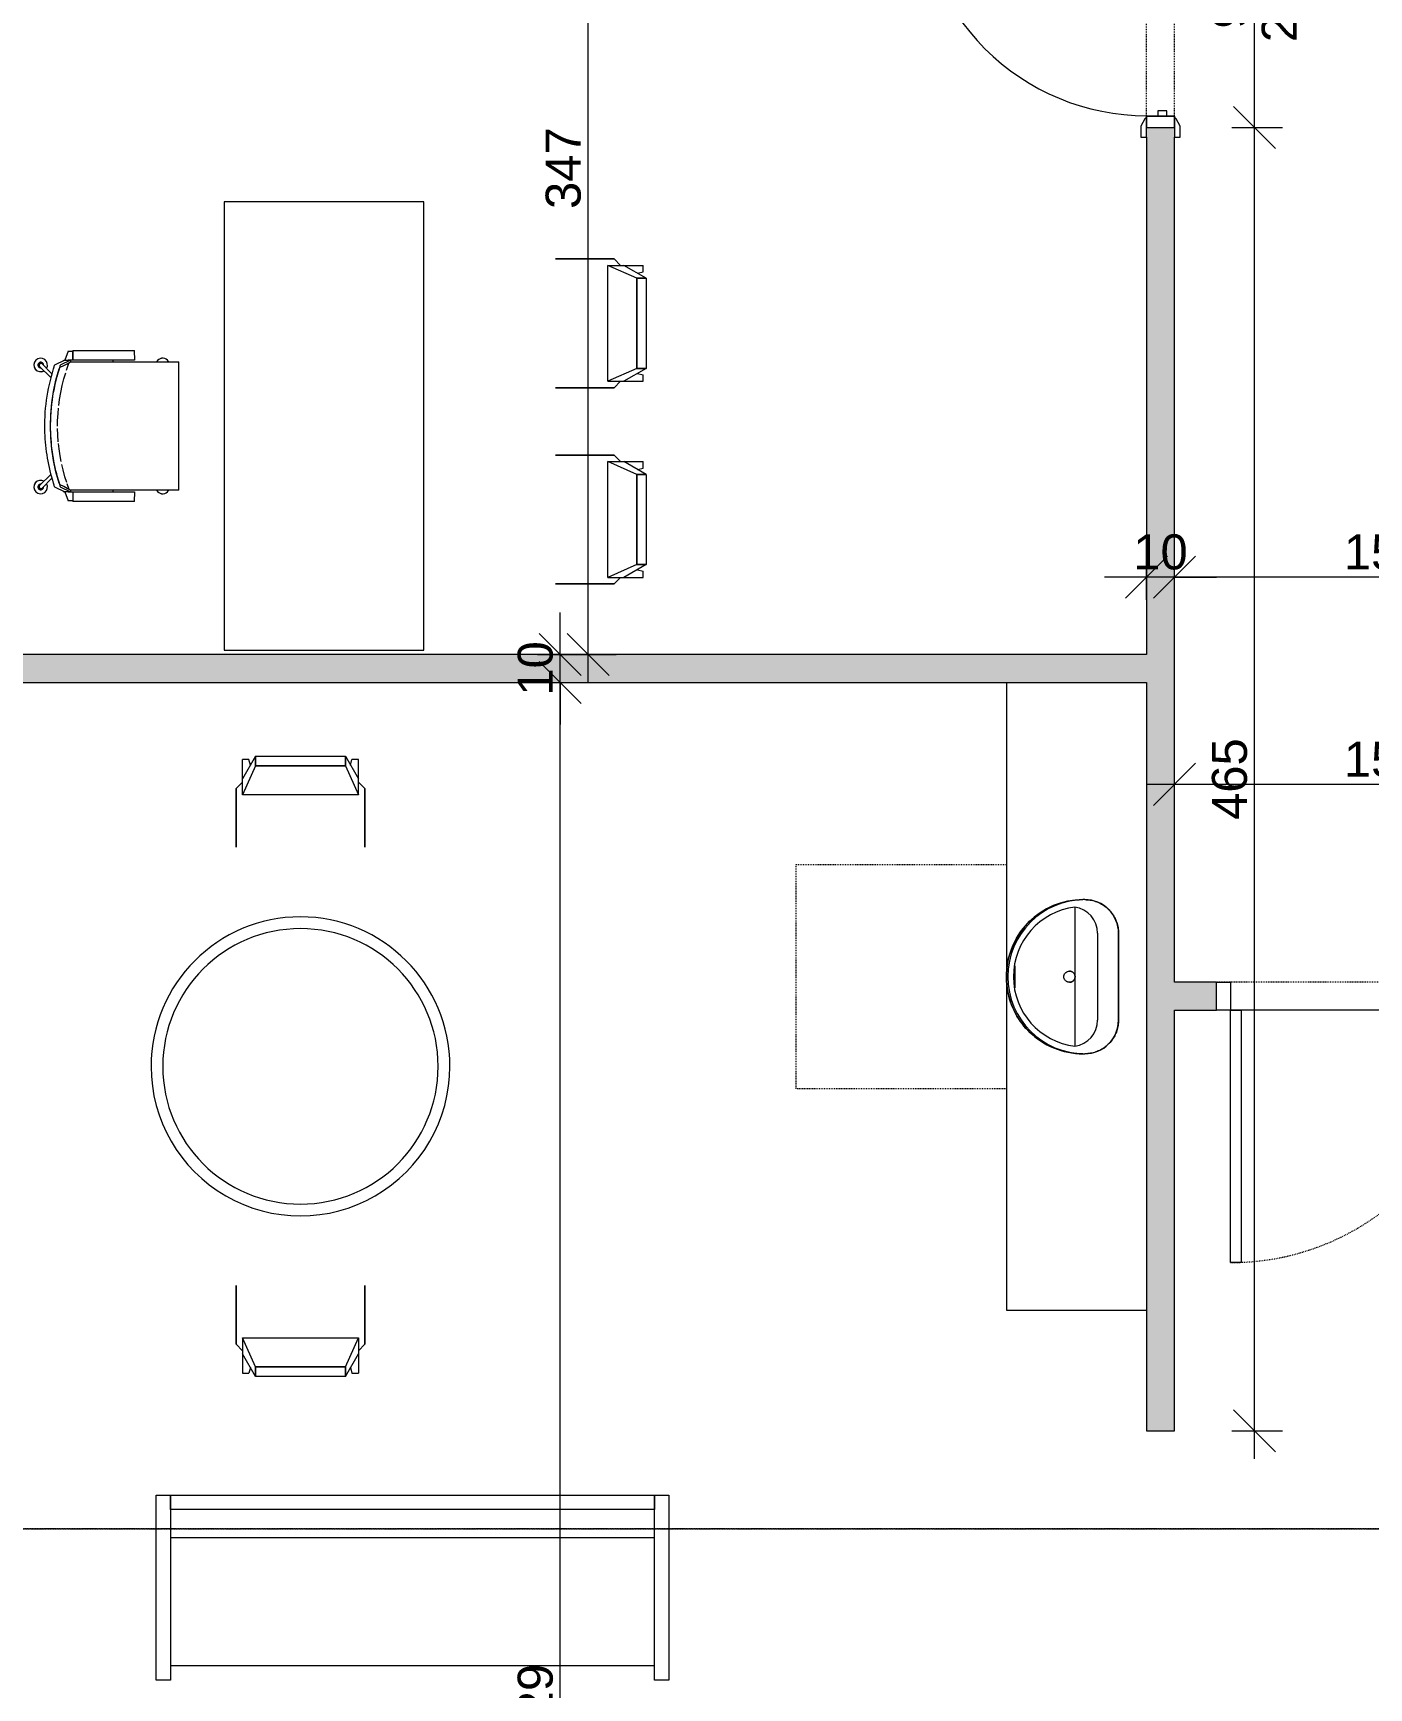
# Model space of a CAD drawing. Header units: centimetres. Extents: x -5566 to 5867, y -120 to 4683.
# Drawn here: x -4962 to -4486, y 2514 to 3104 of the extents above; entities that cross this region are included whole.
import ezdxf

# ---------------------------------------------------------------- set-up
doc = ezdxf.new("R2010")
doc.units = ezdxf.units.CM
doc.linetypes.add('Dash', pattern=[0.6, 0.3, -0.3])
doc.linetypes.add('Hidden_2', pattern=[0.6, 0.4, -0.2])
for name, color, linetype, lineweight in [('A-ANNO-DIMS', 211, 'Continuous', 5), ('A-DOOR', 31, 'Continuous', 13), ('A-DOOR-FRAM', 31, 'Continuous', 15), ('A-DOOR-HDLN', 31, 'Dash', 15), ('A-FLOR-OVHD', 1, 'Hidden_2', 18), ('A-WALL-PATT', 111, 'Continuous', 20), ('G-IMPT', 8, 'Continuous', 13), ('I-FURN', 30, 'Continuous', 13), ('I-WALL', 2, 'Continuous', 13), ('P-SANR-FIXT', 6, 'Continuous', 13)]:
    doc.layers.add(name, color=color, linetype=linetype, lineweight=lineweight)
doc.styles.add('Arial', font='arial.ttf', dxfattribs={"height": 12.5})
doc.dimstyles.new('100_200_2_5mm_Arial_cm', dxfattribs={"dimscale": 30.48, "dimtxt": 12.753242, "dimasz": 0.492126, "dimexe": 0.328084, "dimexo": 0.0625, "dimgap": 0.082021, "dimtad": 1, "dimdec": 0, "dimzin": 0, "dimdsep": 46, "dimtxsty": 'Arial', "dimblk1": 'OBLIQUE', "dimblk2": 'OBLIQUE', "dimsah": 1, "dimcen": 0.09, "dimdle": 0.328084, "dimazin": 0, "dimtfac": 1, "dimtdec": 4, "dimtix": 1, "dimtmove": 0, "dimatfit": 3, "dimfxl": 0.328084, "dimfxlon": 1, "dimtvp": 1, "dimtolj": 1, "dimtzin": 0, "dimlwd": 15, "dimlwe": 15, "dimarcsym": 2})
doc.dimstyles.new('200_100_2_5mm_Arial_cm___OpenHeight', dxfattribs={"dimscale": 30.48, "dimtxt": 12.753242, "dimasz": 0.492126, "dimexe": 0.328084, "dimexo": 0.0625, "dimgap": 0.082021, "dimtad": 1, "dimdec": 0, "dimzin": 0, "dimdsep": 46, "dimtxsty": 'Arial', "dimblk1": 'OBLIQUE', "dimblk2": 'OBLIQUE', "dimsah": 1, "dimcen": 0.09, "dimdle": 0.328084, "dimazin": 0, "dimtfac": 1, "dimtdec": 4, "dimtix": 1, "dimtmove": 0, "dimatfit": 3, "dimfxl": 0.328084, "dimfxlon": 1, "dimtvp": 1, "dimtolj": 1, "dimtzin": 0, "dimlwd": 18, "dimlwe": 18, "dimarcsym": 2})

# ---------------------------------------------------------------- blocks, each defined once
blk = doc.blocks.new('AR_Int_Wood_Single - W90H210-1280878-Level _9_00')
at = {"layer": 'A-DOOR', "lineweight": 15}
for p, q in [((37, 5), (37, 86.6)), ((37, 86.6), (40.8, 86.6)), ((40.8, 86.6), (40.8, 5)), ((-45, 5), (-41, 5)), ((-41, 5), (-41, -5)), ((40.8, 5), (37, 5)), ((41, 5), (41, -5)), ((45, 5), (41, 5)), ((-41, -5), (-45, -5)), ((41, -5), (45, -5))]:
    blk.add_line(p, q, dxfattribs=at)
at = {"layer": 'A-DOOR'}
blk.add_arc((40.8, 5), 81.6, 90, 180, dxfattribs=at)
at = {"layer": 'A-DOOR-FRAM'}
for p, q in [((-44.5, 7), (-48.5, 7)), ((-48.5, 7), (-48.5, 5)), ((-41.9, 5.6), (-44.5, 7)), ((44.5, 7), (41.9, 5.6)), ((48.5, 7), (44.5, 7)), ((48.5, 5), (48.5, 7)), ((-48.5, 5), (-45, 5)), ((-39.1, 1), (-41, 1)), ((-39.1, -2.2), (-39.1, 1)), ((41, 1), (39.1, 1)), ((39.1, 1), (39.1, -2.2)), ((45, 5), (48.5, 5)), ((-48.5, -5), (-48.5, -7)), ((-45, -5), (-48.5, -5)), ((-44.5, -7), (-41.9, -5.6)), ((-41, -2.2), (-39.1, -2.2)), ((39.1, -2.2), (41, -2.2)), ((41.9, -5.6), (44.5, -7)), ((48.5, -5), (45, -5)), ((48.5, -7), (48.5, -5)), ((-48.5, -7), (-44.5, -7)), ((44.5, -7), (48.5, -7))]:
    blk.add_line(p, q, dxfattribs=at)
at = {"layer": 'A-DOOR-FRAM', "lineweight": 13}
for p, q in [((-41, 5), (-45, 5)), ((-45, 5), (-45, -5)), ((-41, -5), (-41, 5)), ((45, 5), (41, 5)), ((41, 5), (41, -5)), ((45, -5), (45, 5)), ((-45, -5), (-41, -5)), ((41, -5), (45, -5))]:
    blk.add_line(p, q, dxfattribs=at)
at = {"layer": 'A-DOOR-FRAM'}
for centre, start, end in [((-42.3, 4.9), 7.12502, 60.25512), ((42.3, 4.9), 119.74488, 172.87498), ((-42.3, -4.9), 299.74488, 352.87498), ((42.3, -4.9), 187.12502, 240.25512)]:
    blk.add_arc(centre, 0.806, start, end, dxfattribs=at)
at = {"layer": 'A-DOOR-HDLN'}
for p, q in [((-45, 5), (45, 5)), ((-45, -5), (45, -5))]:
    blk.add_line(p, q, dxfattribs=at)
blk = doc.blocks.new('AR_FUR_Sofa - 1830mm-387670-Level _9_00')
at = {"layer": 'I-FURN'}
for p, q in [((-84.46, -18.4), (-84.46, 47.64)), ((-84.46, 47.64), (-79.38, 47.64)), ((-79.38, 47.64), (-79.38, -18.4)), ((-79.38, 42.56), (-79.38, 47.64)), ((-79.38, 47.64), (93.46, 47.64)), ((93.46, -18.4), (93.46, 47.64)), ((93.46, 47.64), (98.54, 47.64)), ((93.46, 47.64), (93.46, 42.56)), ((98.54, 47.64), (98.54, -18.4)), ((93.46, 42.56), (-79.38, 42.56)), ((93.46, 32.4), (-79.38, 32.4)), ((-79.38, -13.2), (93.46, -13.2)), ((-79.38, -18.4), (-84.46, -18.4)), ((98.54, -18.4), (93.46, -18.4))]:
    blk.add_line(p, q, dxfattribs=at)
blk = doc.blocks.new('AR_FUR_Chair_Armless - 12ZSTG16_dwg-385050-Level _9_00')
at = {"layer": 'G-IMPT', "lineweight": 5}
for p, q in [((-57.45, 16.09), (-49.41, 20.68)), ((-57.45, 16.09), (-49.41, 20.68)), ((-56.3, 20.68), (-56.3, 18.38)), ((-49.41, 20.68), (-56.3, 20.68)), ((-54.3, 17.89), (-56.3, 18.38)), ((-54.01, 16.09), (-43.66, 20.68)), ((-54.01, 16.09), (-43.66, 20.68)), ((-43.66, 20.68), (-49.41, 20.68)), ((-48.26, 20.68), (-45.96, 22.98)), ((-45.96, 22.98), (-48.26, 20.68)), ((-45.96, 22.98), (-25, 22.98)), ((-25, 22.98), (-45.96, 22.98)), ((-43.66, 20.68), (-43.66, -20.68)), ((-57.45, -16.09), (-57.45, 16.09)), ((-57.45, 16.09), (-54.01, 16.09)), ((-57.45, -16.09), (-57.45, 16.09)), ((-54.01, 16.09), (-57.45, 16.09)), ((-54.01, -16.09), (-54.01, 16.09)), ((-54.01, 16.09), (-54.01, -16.09)), ((-57.45, -16.09), (-54.01, -16.09)), ((-57.45, -16.09), (-49.41, -20.68)), ((-54.01, -16.09), (-57.45, -16.09)), ((-57.45, -16.09), (-49.41, -20.68)), ((-54.01, -16.09), (-43.66, -20.68)), ((-54.01, -16.09), (-43.66, -20.68)), ((-54.3, -17.89), (-56.3, -18.38)), ((-56.3, -18.38), (-56.3, -20.68)), ((-49.41, -20.68), (-56.3, -20.68)), ((-43.66, -20.68), (-49.41, -20.68)), ((-45.96, -22.98), (-48.26, -20.68)), ((-45.96, -22.98), (-48.26, -20.68)), ((-45.96, -22.98), (-25, -22.98)), ((-25, -22.98), (-45.96, -22.98))]:
    blk.add_line(p, q, dxfattribs=at)
blk = doc.blocks.new('AR_FUR_Chair_Armless - AR_FUR_Chair_Armless-385056-Level _9_00')
blk.add_blockref('AR_FUR_Chair_Armless - 12ZSTG16_dwg-385050-Level _9_00', (0, 0))
blk = doc.blocks.new('AR_FUR_Desk_Office - 160_70-376127-Level _9_00')
at = {"layer": 'I-FURN'}
for p, q in [((156.2, 73.1), (-3.8, 73.1)), ((-3.8, 73.1), (-3.8, 1.83)), ((156.2, 1.83), (156.2, 73.1)), ((-3.8, 1.83), (156.2, 1.83))]:
    blk.add_line(p, q, dxfattribs=at)
blk = doc.blocks.new('AR_FUR_Chair_Office - AR_FUR_Chair_Office-V20-Level _9_00')
at = {"layer": 'I-FURN'}
for p, q in [((-22.17, 22.06), (-22.06, 22.17)), ((-18.66, 17.76), (-22.17, 21.27)), ((-21.27, 22.17), (-17.25, 18.15)), ((17.25, 18.15), (21.27, 22.17)), ((22.17, 21.27), (18.66, 17.76)), ((22.06, 22.17), (22.17, 22.06)), ((-23.5, 13.21), (-26.67, 11.94)), ((-26.67, 10.67), (-26.67, 11.94)), ((-21.65, 16.89), (-23.5, 13.21)), ((-21.65, 14.8), (-23.5, 11.11)), ((-23.5, 11.94), (-23.5, 13.21)), ((-23.5, 11.94), (-23.5, 11.11)), ((-22.64, 11.55), (-20.59, 12.29)), ((23.5, 13.21), (21.65, 16.89)), ((23.5, 11.11), (21.65, 14.8)), ((26.67, 11.94), (23.5, 13.21)), ((23.5, 13.21), (23.5, 11.94)), ((23.5, 11.11), (23.5, 11.94)), ((26.67, 11.94), (26.67, 10.67)), ((-23.5, 10.32), (-26.99, 10.32)), ((-26.99, 10.16), (-26.99, 10.32)), ((-26.99, -6.79), (-26.99, 10.16)), ((-26.67, 10.32), (-26.67, 10.67)), ((-23.5, 10.32), (-26.67, 10.32)), ((-22.91, 11.11), (-23.5, 11.11)), ((-23.5, 11.11), (-23.5, 10.32)), ((-23.5, 10.32), (-23.5, 10.16)), ((-23.5, 10.16), (-23.5, -6.79)), ((-22.86, 11.11), (-22.91, 11.11)), ((-22.86, 11.11), (-22.89, 11.11)), ((-22.86, 7.93), (-22.86, 11.14)), ((-22.86, 11.11), (-22.86, 11.11)), ((-22.86, -16.18), (-22.86, 7.93)), ((22.86, 11.14), (22.86, 7.93)), ((22.89, 11.11), (22.86, 11.11)), ((22.91, 11.11), (22.86, 11.11)), ((22.86, 11.11), (22.86, 11.11)), ((22.86, 7.93), (22.86, -16.18)), ((23.5, 11.11), (22.91, 11.11)), ((23.5, 10.32), (23.5, 11.11)), ((26.99, 10.32), (23.5, 10.32)), ((23.5, 10.16), (23.5, 10.32)), ((23.5, 10.32), (26.67, 10.32)), ((23.5, -6.79), (23.5, 10.16)), ((26.67, 10.67), (26.67, 10.32)), ((26.99, 10.32), (26.99, 10.16)), ((26.99, 10.16), (26.99, -6.79)), ((-23.5, -4.13), (-22.86, -4.13)), ((22.86, -4.13), (23.5, -4.13)), ((-26.99, -9.43), (-26.99, -6.79)), ((-26.99, -11.46), (-26.99, -9.43)), ((-26.99, -11.72), (-26.99, -11.46)), ((-26.99, -11.72), (-23.5, -11.78)), ((-23.5, -6.79), (-23.5, -9.43)), ((-23.5, -9.43), (-23.5, -11.51)), ((-23.5, -11.51), (-23.5, -11.77)), ((23.5, -9.43), (23.5, -6.79)), ((23.5, -11.51), (23.5, -9.43)), ((23.5, -11.77), (23.5, -11.51)), ((23.5, -11.78), (26.99, -11.72)), ((26.99, -6.79), (26.99, -9.43)), ((26.99, -9.43), (26.99, -11.46)), ((26.99, -11.46), (26.99, -11.72)), ((-22.86, -17), (-22.86, -16.18)), ((-22.86, -24.73), (-22.86, -17)), ((22.86, -16.18), (22.86, -17)), ((22.86, -17), (22.86, -24.73)), ((-22.86, -27.04), (-22.86, -24.73)), ((-22.86, -27.5), (-22.86, -27.04)), ((-22.86, -27.5), (22.86, -27.5)), ((22.86, -24.73), (22.86, -27.04)), ((22.86, -27.04), (22.86, -27.5))]:
    blk.add_line(p, q, dxfattribs=at)
at = {"layer": 'I-FURN', "flags": 128}
for points in [[(-22.17, 22.06), (-22.25, 21.96), (-22.3, 21.85), (-22.33, 21.73), (-22.33, 21.6), (-22.3, 21.48), (-22.25, 21.37), (-22.17, 21.27)], [(-21.27, 22.17), (-21.37, 22.25), (-21.48, 22.3), (-21.6, 22.33), (-21.73, 22.33), (-21.85, 22.3), (-21.96, 22.25), (-22.06, 22.17)], [(-20.39, 15.18), (-16.4, 16.31), (-12.36, 17.18), (-8.26, 17.81), (-4.14, 18.19), (0, 18.32), (4.14, 18.19), (8.26, 17.81), (12.36, 17.18), (16.4, 16.31), (20.39, 15.18)], [(22.06, 22.17), (21.96, 22.25), (21.85, 22.3), (21.73, 22.33), (21.6, 22.33), (21.48, 22.3), (21.37, 22.25), (21.27, 22.17)], [(22.17, 21.27), (22.25, 21.37), (22.3, 21.48), (22.33, 21.6), (22.33, 21.73), (22.3, 21.85), (22.25, 21.96), (22.17, 22.06)], [(-22.85, 11.12), (-22.24, 12.35), (-21.63, 13.57), (-21.02, 14.79)], [(-20.97, 17.08), (-21.23, 17.05), (-21.44, 17), (-21.58, 16.95), (-21.65, 16.89)], [(-20.97, 14.99), (-21.23, 14.96), (-21.44, 14.91), (-21.58, 14.86), (-21.65, 14.8)], [(-20.39, 15.18), (-20.64, 15.1), (-20.87, 15.01)], [(-20.19, 12.43), (-18.08, 13.11), (-15.64, 13.78), (-13.69, 14.24)], [(-12.7, 14.45), (-10.7, 14.83), (-8.2, 15.21), (-6.28, 15.42)], [(-5.61, 15.5), (-3.16, 15.67), (-0.87, 15.74)], [(0, 15.74), (1.89, 15.72), (4.42, 15.59), (6.32, 15.42)], [(7.32, 15.31), (9.44, 15.04), (11.93, 14.61), (14.41, 14.08), (16.85, 13.46), (18.95, 12.83)], [(19.89, 12.52), (21.67, 11.92), (22.64, 11.55)], [(20.87, 15.01), (20.64, 15.1), (20.39, 15.18)], [(21.65, 16.89), (21.58, 16.95), (21.44, 17), (21.23, 17.05), (20.97, 17.08)], [(21.65, 14.8), (21.58, 14.86), (21.44, 14.91), (21.23, 14.96), (20.97, 14.99)], [(21.02, 14.79), (21.63, 13.57), (22.24, 12.35), (22.85, 11.12)]]:
    blk.add_lwpolyline(points, dxfattribs=at)
at = {"layer": 'I-FURN'}
for centre, radius, start, end in [((-21.77, 21.77), 2.41, 330.32944, 135), ((-21.77, 21.77), 2.4, 330.42314, 135), ((21.77, 21.77), 2.41, 45, 209.67056), ((21.77, 21.77), 2.4, 45, 209.57686), ((-21.77, 21.77), 2.41, 135, 299.67056), ((-21.77, 21.77), 2.4, 135, 299.57686), ((-21.77, 21.77), 1, 135, 275), ((-21.77, 21.77), 1, 355, 135), ((-21.77, 21.77), 0.555, 135, 176.57329), ((-21.77, 21.77), 0.555, 93.42671, 135), ((21.77, 21.77), 2.41, 240.32944, 45), ((21.77, 21.77), 2.4, 240.42314, 45), ((21.77, 21.77), 1, 45, 185), ((21.77, 21.77), 1, 265, 45), ((21.77, 21.77), 0.555, 45, 86.57329), ((21.77, 21.77), 0.555, 3.42671, 45), ((-22.86, 13.21), 0.635, 128.66335, 180), ((22.86, 13.21), 0.635, 360, 52.4486), ((-22.91, 11.43), 0.317, 270, 280.55614), ((22.91, 11.43), 0.317, 259.44386, 270), ((-21.77, -21.77), 2.41, 117, 225), ((-21.77, -21.77), 2.4, 117, 225), ((-21.77, -21.77), 2.41, 225, 243.08127), ((-21.77, -21.77), 2.4, 225, 242.91009), ((21.77, -21.77), 2.4, 315, 63), ((21.77, -21.77), 2.41, 315, 63), ((21.77, -21.77), 2.4, 297.08991, 315), ((21.77, -21.77), 2.41, 296.91873, 315)]:
    blk.add_arc(centre, radius, start, end, dxfattribs=at)
for points, knots in [([(20.39, 17.28), (16.73, 18.43), (9.22, 20.11), (-4.62, 20.82), (-14.54, 19.12), (-20.39, 17.28)], [-1, -1, -1, -1, -0.722222, -0.444444, 0, 0, 0, 0]), ([(-20.39, 15.08), (-14.54, 16.92), (-4.62, 18.62), (9.22, 17.92), (16.73, 16.23), (20.39, 15.08)], [0, 0, 0, 0, 0.444444, 0.722222, 1, 1, 1, 1])]:
    blk.add_open_spline(points, degree=3, knots=knots, dxfattribs=at)
for points in [[(-23.42, 13.51), (-23.42, 13.5), (-23.43, 13.49), (-23.43, 13.49)], [(-23.33, 13.63), (-23.34, 13.62), (-23.34, 13.62), (-23.35, 13.61)], [(-21.02, 14.79), (-21.02, 14.8), (-21, 14.81), (-20.97, 14.83), (-20.95, 14.84)], [(-20.87, 17.11), (-20.89, 17.1), (-20.92, 17.09), (-20.95, 17.09), (-20.97, 17.08)], [(-20.87, 15.01), (-20.89, 15.01), (-20.92, 15), (-20.95, 14.99), (-20.97, 14.99)], [(-20.95, 14.84), (-20.93, 14.86), (-20.88, 14.89), (-20.78, 14.94), (-20.66, 14.98), (-20.53, 15.03), (-20.44, 15.07), (-20.39, 15.08)], [(-20.39, 17.28), (-20.47, 17.25), (-20.64, 17.2), (-20.79, 17.14), (-20.87, 17.11)], [(20.87, 17.11), (20.79, 17.14), (20.64, 17.2), (20.47, 17.25), (20.39, 17.28)], [(20.39, 15.08), (20.44, 15.07), (20.53, 15.03), (20.66, 14.98), (20.78, 14.94), (20.88, 14.89), (20.93, 14.86), (20.95, 14.84)], [(20.97, 17.08), (20.95, 17.09), (20.92, 17.09), (20.89, 17.1), (20.87, 17.11)], [(20.97, 14.99), (20.95, 14.99), (20.92, 15), (20.89, 15.01), (20.87, 15.01)], [(20.95, 14.84), (20.97, 14.83), (21, 14.81), (21.02, 14.8), (21.02, 14.79)], [(23.35, 13.61), (23.34, 13.62), (23.34, 13.62), (23.33, 13.63)], [(23.43, 13.49), (23.43, 13.49), (23.42, 13.5), (23.42, 13.51)], [(-22.86, 11.12), (-22.86, 11.12), (-22.86, 11.12), (-22.85, 11.12)], [(22.85, 11.12), (22.86, 11.12), (22.86, 11.12), (22.86, 11.12)]]:
    blk.add_open_spline(points, degree=3, dxfattribs=at)
blk = doc.blocks.new('AR_PLM_Basin__wall_ - Type 2 D_50-1625891-Level _9_00')
at = {"layer": 'P-SANR-FIXT', "linetype": 'Dash'}
for p, q in [((-25.09, 130), (54.91, 130)), ((-25.09, 55), (-25.09, 130)), ((54.91, 130), (54.91, 55))]:
    blk.add_line(p, q, dxfattribs=at)
at = {"layer": 'P-SANR-FIXT'}
for p, q in [((119.91, 55), (-104.03, 55)), ((-104.03, 55), (-104.03, 5)), ((14.91, 55), (14.71, 55)), ((15.11, 55), (14.91, 55)), ((18.83, 52), (10.99, 52)), ((14.28, 30.6), (-9.9, 30.6)), ((39.71, 30.6), (15.53, 30.6)), ((-12.59, 27.7), (-12.59, 27)), ((42.41, 27), (42.41, 27.7)), ((14.91, 22.5), (-0.59, 22.5)), ((30.41, 22.5), (14.91, 22.5)), ((-0.59, 15), (14.91, 15)), ((30.41, 15), (-0.59, 15)), ((14.91, 15), (30.41, 15))]:
    blk.add_line(p, q, dxfattribs=at)
at = {"layer": 'P-SANR-FIXT', "flags": 128}
for points in [[(-12.59, 27.7), (-12.57, 28.79), (-12.51, 29.88), (-12.4, 30.97), (-12.24, 32.05), (-12.05, 33.12), (-11.81, 34.19), (-11.53, 35.24), (-11.21, 36.29), (-10.84, 37.32), (-10.44, 38.33), (-9.99, 39.33), (-9.51, 40.31), (-8.98, 41.26), (-8.42, 42.2), (-7.82, 43.11), (-7.19, 44), (-6.52, 44.87), (-5.82, 45.7), (-5.08, 46.51), (-4.31, 47.28), (-3.51, 48.03), (-2.69, 48.74), (-1.83, 49.42), (-0.95, 50.06), (-0.04, 50.67), (0.89, 51.24), (1.84, 51.78), (2.81, 52.27), (3.81, 52.73), (4.82, 53.14), (5.84, 53.52), (6.88, 53.85), (7.93, 54.15), (9, 54.4), (10.07, 54.6), (11.15, 54.77), (12.23, 54.89), (13.32, 54.96), (14.41, 55), (14.71, 55)], [(14.71, 55), (14.71, 55), (14.71, 55), (14.71, 55), (14.71, 55), (14.71, 55), (14.71, 55), (14.72, 55), (14.72, 55), (14.72, 55), (14.72, 55), (14.73, 55), (14.73, 55), (14.73, 55), (14.74, 55), (14.74, 55), (14.75, 55), (14.75, 55), (14.76, 55), (14.76, 55), (14.77, 55), (14.77, 55), (14.78, 55), (14.79, 55), (14.79, 55), (14.8, 55), (14.81, 55), (14.81, 55), (14.82, 55), (14.83, 55), (14.83, 55), (14.84, 55), (14.85, 55), (14.86, 55), (14.87, 55), (14.87, 55), (14.88, 55), (14.89, 55), (14.9, 55), (14.91, 55), (14.91, 55), (14.92, 55), (14.93, 55), (14.94, 55), (14.95, 55), (14.95, 55), (14.96, 55), (14.97, 55), (14.98, 55), (14.98, 55), (14.99, 55), (15, 55), (15, 55), (15.01, 55), (15.02, 55), (15.03, 55), (15.03, 55), (15.04, 55), (15.04, 55), (15.05, 55), (15.05, 55), (15.06, 55), (15.07, 55), (15.07, 55), (15.07, 55), (15.08, 55), (15.08, 55), (15.09, 55), (15.09, 55), (15.09, 55), (15.1, 55), (15.1, 55), (15.1, 55), (15.1, 55), (15.1, 55), (15.11, 55), (15.11, 55), (15.11, 55), (15.11, 55), (15.11, 55)], [(15.11, 55), (16.2, 54.98), (17.29, 54.91), (18.38, 54.8), (19.46, 54.65), (20.53, 54.46), (21.6, 54.22), (22.65, 53.94), (23.7, 53.61), (24.72, 53.25), (25.74, 52.84), (26.74, 52.4), (27.71, 51.91), (28.67, 51.39), (29.61, 50.83), (30.52, 50.23), (31.41, 49.6), (32.27, 48.93), (33.11, 48.22), (33.91, 47.49), (34.69, 46.72), (35.44, 45.92), (36.15, 45.09), (36.83, 44.24), (37.47, 43.36), (38.08, 42.45), (38.65, 41.52), (39.18, 40.57), (39.68, 39.59), (40.14, 38.6), (40.55, 37.59), (40.93, 36.57), (41.26, 35.53), (41.55, 34.48), (41.8, 33.41), (42.01, 32.34), (42.17, 31.26), (42.29, 30.18), (42.37, 29.09), (42.41, 27.99), (42.41, 27.7)], [(-0.59, 15), (-1.07, 15.01), (-1.55, 15.04), (-2.03, 15.09), (-2.5, 15.15), (-2.98, 15.24), (-3.44, 15.34), (-3.91, 15.47), (-4.37, 15.61), (-4.82, 15.77), (-5.27, 15.95), (-5.7, 16.14), (-6.13, 16.36), (-6.56, 16.59), (-6.97, 16.83), (-7.37, 17.1), (-7.76, 17.37), (-8.14, 17.67), (-8.51, 17.98), (-8.86, 18.3), (-9.2, 18.64), (-9.53, 18.99), (-9.84, 19.35), (-10.14, 19.73), (-10.42, 20.12), (-10.69, 20.52), (-10.94, 20.93), (-11.18, 21.34), (-11.39, 21.77), (-11.59, 22.21), (-11.78, 22.65), (-11.94, 23.1), (-12.09, 23.56), (-12.22, 24.02), (-12.33, 24.49), (-12.42, 24.96), (-12.49, 25.43), (-12.54, 25.91), (-12.58, 26.39), (-12.59, 26.87), (-12.59, 27)], [(42.41, 27), (42.4, 26.52), (42.37, 26.04), (42.32, 25.56), (42.25, 25.09), (42.17, 24.62), (42.06, 24.15), (41.94, 23.68), (41.8, 23.23), (41.64, 22.77), (41.46, 22.33), (41.26, 21.89), (41.05, 21.46), (40.82, 21.04), (40.57, 20.63), (40.31, 20.22), (40.03, 19.83), (39.74, 19.45), (39.43, 19.09), (39.11, 18.73), (38.77, 18.39), (38.42, 18.06), (38.05, 17.75), (37.68, 17.45), (37.29, 17.17), (36.89, 16.9), (36.48, 16.65), (36.06, 16.42), (35.64, 16.2), (35.2, 16), (34.76, 15.82), (34.3, 15.65), (33.85, 15.5), (33.39, 15.38), (32.92, 15.27), (32.45, 15.17), (31.97, 15.1), (31.5, 15.05), (31.02, 15.02), (30.54, 15), (30.41, 15)], [(2.48, 15), (2.31, 15), (1.96, 15), (1.63, 15), (1.32, 15), (1.03, 15), (0.76, 15), (0.52, 15), (0.3, 15), (0.11, 15), (-0.07, 15), (-0.21, 15), (-0.34, 15), (-0.44, 15), (-0.51, 15), (-0.56, 15), (-0.59, 15), (-0.59, 15)], [(30.41, 15), (30.4, 15), (30.36, 15), (30.3, 15), (30.21, 15), (30.1, 15), (29.96, 15), (29.8, 15), (29.62, 15), (29.41, 15), (29.18, 15), (28.93, 15), (28.66, 15), (28.36, 15), (28.04, 15), (27.7, 15), (27.34, 15)]]:
    blk.add_lwpolyline(points, dxfattribs=at)
at = {"layer": 'P-SANR-FIXT'}
for centre, radius, start, end in [((14.71, 27.7), 27.3, 90, 180), ((14.91, 27), 27.5, 0, 180), ((15.11, 27.7), 27.3, 360, 90), ((14.91, 27.5), 25, 90, 172.88404), ((14.91, 27.5), 25, 7.11596, 90), ((-0.59, 31.9), 9.4, 187.95714, 270), ((30.41, 31.9), 9.4, 270, 352.04286), ((-0.59, 27), 12, 180, 270), ((-0.59, 27), 12, 180, 270), ((30.41, 27), 12, 270, 360), ((30.41, 27), 12, 270, 0)]:
    blk.add_arc(centre, radius, start, end, dxfattribs=at)
for points, knots in [([(12.91, 32.5), (12.91, 32.67), (12.94, 32.93), (13.05, 33.26), (13.17, 33.49), (13.31, 33.71), (13.54, 33.97), (13.93, 34.28), (14.55, 34.51), (15.27, 34.51), (15.94, 34.26), (16.48, 33.8), (16.83, 33.19), (16.91, 32.73), (16.91, 32.5)], [-1, -1, -1, -1, -0.916667, -0.875, -0.833333, -0.791667, -0.75, -0.666667, -0.555556, -0.444444, -0.333333, -0.222222, -0.111111, 0, 0, 0, 0]), ([(14.28, 30.6), (14.12, 30.65), (13.66, 30.87), (13.19, 31.38), (12.95, 32), (12.91, 32.33), (12.91, 32.5)], [-1, -1, -1, -1, -0.8, -0.4, -0.2, 0, 0, 0, 0]), ([(13.06, 31.72), (13.1, 31.65), (13.17, 31.5), (13.26, 31.36), (13.31, 31.3)], [-0.87264753, -0.87264753, -0.87264753, -0.87264753, -0.83333333, -0.79439567, -0.79439567, -0.79439567, -0.79439567]), ([(13.4, 31.18), (13.43, 31.15), (13.57, 31), (13.73, 30.87), (13.87, 30.79)], [-0.77075157, -0.77075157, -0.77075157, -0.77075157, -0.75, -0.67230396, -0.67230396, -0.67230396, -0.67230396]), ([(16.91, 32.5), (16.91, 32.25), (16.85, 31.94), (16.7, 31.6), (16.57, 31.38), (16.25, 30.96), (15.85, 30.7), (15.53, 30.6)], [-1, -1, -1, -1, -0.7, -0.625, -0.55, -0.4, 0, 0, 0, 0])]:
    blk.add_open_spline(points, degree=3, knots=knots, dxfattribs=at)
for points in [[(12.91, 32.5), (12.91, 32.29), (12.94, 32.09), (13, 31.89)], [(13.99, 30.72), (14.15, 30.64), (14.31, 30.58), (14.49, 30.54)], [(15.53, 30.6), (15.4, 30.55), (15.12, 30.49), (14.69, 30.49), (14.42, 30.55), (14.28, 30.6)], [(14.6, 30.52), (14.8, 30.49), (15.01, 30.49), (15.21, 30.52)], [(15.33, 30.54), (15.5, 30.58), (15.67, 30.64), (15.83, 30.72)], [(15.94, 30.79), (16.12, 30.89), (16.27, 31.03), (16.41, 31.18)], [(16.51, 31.3), (16.61, 31.43), (16.7, 31.57), (16.76, 31.72)], [(16.81, 31.89), (16.88, 32.09), (16.91, 32.29), (16.91, 32.5)]]:
    blk.add_open_spline(points, degree=3, dxfattribs=at)
blk = doc.blocks.new('AR_FUR_Coffee_Table_Circ - 42_ Diameter-373428-Level _9_00')
at = {"layer": 'I-FURN'}
for radius, start, end in [(53.34, 360, 180), (49.15, 0, 180), (49.15, 180, 0), (53.34, 180, 360)]:
    blk.add_arc((0, 0), radius, start, end, dxfattribs=at)
blk = doc.blocks.new('AR_Ext_Alum_Dbl_Hinge - W120H210-1637732-Level _9_00')
at = {"layer": 'A-DOOR', "lineweight": 15}
for p, q in [((51.2, 5), (51.2, 95)), ((51.2, 95), (55, 95)), ((55, 95), (55, 5)), ((-51.2, 25), (-55, 25)), ((-55, 25), (-55, 5)), ((-51.2, 5), (-51.2, 25)), ((55, 5), (51.2, 5))]:
    blk.add_line(p, q, dxfattribs=at)
at = {"layer": 'A-DOOR'}
for p, q in [((-60, 5), (-55, 5)), ((-55, 5), (-55, -5)), ((-55, -5), (-60, -5))]:
    blk.add_line(p, q, dxfattribs=at)
at = {"layer": 'A-DOOR', "linetype": 'Dash'}
for centre, radius, start, end in [((55, 5), 90, 90, 180), ((-55, 5), 20, 0, 90)]:
    blk.add_arc(centre, radius, start, end, dxfattribs=at)
at = {"layer": 'A-DOOR-FRAM', "lineweight": 13}
blk.add_line((-55, 5), (55, 5), dxfattribs=at)
at = {"layer": 'A-DOOR-FRAM'}
for p, q in [((55, -5), (55, 5)), ((55, 5), (60, 5)), ((60, -5), (55, -5))]:
    blk.add_line(p, q, dxfattribs=at)
at = {"layer": 'A-DOOR-HDLN'}
for p, q in [((-60, 5), (60, 5)), ((-60, -5), (60, -5))]:
    blk.add_line(p, q, dxfattribs=at)
blk = doc.blocks.new('_Oblique')
at = {"color": 0, "linetype": 'ByBlock', "lineweight": -2}
blk.add_line((-0.5, -0.5), (0.5, 0.5), dxfattribs=at)
blk = doc.blocks.new('DIMBLOCK16-Level _9_00')
at = {"layer": 'A-ANNO-DIMS', "color": 0, "lineweight": 15, "transparency": 16777216}
for p, q in [((-4555, 2828.02), (-4555, 2846.12)), ((-4405, 2828.02), (-4405, 2846.12)), ((-4395, 2836.12), (-4565, 2836.12))]:
    blk.add_line(p, q, dxfattribs=at)
at = {"layer": 'Defpoints', "color": 0, "transparency": 16777216}
for p in [(-4555, 2836.12), (-4555, 2826.12), (-4405, 2826.12)]:
    blk.add_point(p, dxfattribs=at)
at = {"layer": 'A-ANNO-DIMS', "color": 0, "lineweight": 15, "transparency": 16777216, "xscale": 15, "yscale": 15, "zscale": 15, "rotation": 180}
blk.add_blockref('_Oblique', (-4555, 2836.12), dxfattribs=at)
at = {"layer": 'A-ANNO-DIMS', "color": 0, "lineweight": 15, "transparency": 16777216, "xscale": 15, "yscale": 15, "zscale": 15}
blk.add_blockref('_Oblique', (-4405, 2836.12), dxfattribs=at)
at = {"layer": 'A-ANNO-DIMS', "color": 0, "lineweight": 15, "transparency": 16777216, "insert": (-4480, 2845), "char_height": 12.5, "width": 34.6103, "attachment_point": 5, "style": 'Arial'}
blk.add_mtext('\\A1;150', dxfattribs=at)
blk = doc.blocks.new('DIMBLOCK17-Level _9_00')
at = {"layer": 'A-ANNO-DIMS', "color": 0, "lineweight": 15, "transparency": 16777216}
for p, q in [((-4764.25, 2872.48), (-4764.25, 3239.49)), ((-4772.35, 3229.49), (-4754.25, 3229.49)), ((-4772.35, 2882.48), (-4754.25, 2882.48))]:
    blk.add_line(p, q, dxfattribs=at)
at = {"layer": 'Defpoints', "color": 0, "transparency": 16777216}
for p in [(-4774.25, 3229.49), (-4764.25, 3229.49), (-4774.25, 2882.48)]:
    blk.add_point(p, dxfattribs=at)
at = {"layer": 'A-ANNO-DIMS', "color": 0, "lineweight": 15, "transparency": 16777216, "xscale": 15, "yscale": 15, "zscale": 15}
for p, rotation in [((-4764.25, 3229.49), 90), ((-4764.25, 2882.48), 270)]:
    blk.add_blockref('_Oblique', p, dxfattribs=dict(at, rotation=rotation))
at = {"layer": 'A-ANNO-DIMS', "color": 0, "lineweight": 15, "transparency": 16777216, "insert": (-4773.14, 3055.99), "char_height": 12.5, "width": 34.6103, "attachment_point": 5, "rotation": 90, "style": 'Arial'}
blk.add_mtext('\\A1;347', dxfattribs=at)
blk = doc.blocks.new('DIMBLOCK43-Level _9_00')
at = {"layer": 'A-ANNO-DIMS', "color": 0, "lineweight": 15, "transparency": 16777216}
for p, q in [((-4555, 2901.98), (-4555, 2920.08)), ((-4405, 2901.98), (-4405, 2920.08)), ((-4395, 2910.08), (-4565, 2910.08))]:
    blk.add_line(p, q, dxfattribs=at)
at = {"layer": 'Defpoints', "color": 0, "transparency": 16777216}
for p in [(-4555, 2910.08), (-4555, 2900.08), (-4405, 2900.08)]:
    blk.add_point(p, dxfattribs=at)
at = {"layer": 'A-ANNO-DIMS', "color": 0, "lineweight": 15, "transparency": 16777216, "xscale": 15, "yscale": 15, "zscale": 15, "rotation": 180}
blk.add_blockref('_Oblique', (-4555, 2910.08), dxfattribs=at)
at = {"layer": 'A-ANNO-DIMS', "color": 0, "lineweight": 15, "transparency": 16777216, "xscale": 15, "yscale": 15, "zscale": 15}
blk.add_blockref('_Oblique', (-4405, 2910.08), dxfattribs=at)
at = {"layer": 'A-ANNO-DIMS', "color": 0, "lineweight": 15, "transparency": 16777216, "insert": (-4480, 2918.96), "char_height": 12.5, "width": 34.6103, "attachment_point": 5, "style": 'Arial'}
blk.add_mtext('\\A1;150', dxfattribs=at)
blk = doc.blocks.new('DIMBLOCK44-Level _9_00')
at = {"layer": 'A-ANNO-DIMS', "color": 0, "lineweight": 15, "transparency": 16777216}
for p, q in [((-4565, 2901.98), (-4565, 2920.08)), ((-4555, 2901.98), (-4555, 2920.08)), ((-4565, 2910.08), (-4580, 2910.08)), ((-4555, 2910.08), (-4565, 2910.08)), ((-4555, 2910.08), (-4540, 2910.08))]:
    blk.add_line(p, q, dxfattribs=at)
at = {"layer": 'Defpoints', "color": 0, "transparency": 16777216}
for p in [(-4565, 2910.08), (-4565, 2900.08), (-4555, 2900.08)]:
    blk.add_point(p, dxfattribs=at)
at = {"layer": 'A-ANNO-DIMS', "color": 0, "lineweight": 15, "transparency": 16777216, "xscale": 15, "yscale": 15, "zscale": 15}
blk.add_blockref('_Oblique', (-4565, 2910.08), dxfattribs=at)
at = {"layer": 'A-ANNO-DIMS', "color": 0, "lineweight": 15, "transparency": 16777216, "xscale": 15, "yscale": 15, "zscale": 15, "rotation": 180}
blk.add_blockref('_Oblique', (-4555, 2910.08), dxfattribs=at)
at = {"layer": 'A-ANNO-DIMS', "color": 0, "lineweight": 15, "transparency": 16777216, "insert": (-4560, 2918.96), "char_height": 12.5, "width": 23.0736, "attachment_point": 5, "style": 'Arial'}
blk.add_mtext('\\A1;10', dxfattribs=at)
blk = doc.blocks.new('DIMBLOCK83-Level _9_00')
at = {"layer": 'A-ANNO-DIMS', "color": 0, "lineweight": 15, "transparency": 16777216}
for p, q in [((-4774.25, 2132.99), (-4774.25, 2882.48)), ((-4782.35, 2872.48), (-4764.25, 2872.48)), ((-4782.35, 2142.99), (-4764.25, 2142.99))]:
    blk.add_line(p, q, dxfattribs=at)
at = {"layer": 'Defpoints', "color": 0, "transparency": 16777216}
for p in [(-4784.25, 2872.48), (-4774.25, 2872.48), (-4784.25, 2142.99)]:
    blk.add_point(p, dxfattribs=at)
at = {"layer": 'A-ANNO-DIMS', "color": 0, "lineweight": 15, "transparency": 16777216, "xscale": 15, "yscale": 15, "zscale": 15}
for p, rotation in [((-4774.25, 2872.48), 90), ((-4774.25, 2142.99), 270)]:
    blk.add_blockref('_Oblique', p, dxfattribs=dict(at, rotation=rotation))
at = {"layer": 'A-ANNO-DIMS', "color": 0, "lineweight": 15, "transparency": 16777216, "insert": (-4783.13, 2507.74), "char_height": 12.5, "width": 34.6103, "attachment_point": 5, "rotation": 90, "style": 'Arial'}
blk.add_mtext('\\A1;729', dxfattribs=at)
blk = doc.blocks.new('DIMBLOCK84-Level _9_00')
at = {"layer": 'A-ANNO-DIMS', "color": 0, "lineweight": 15, "transparency": 16777216}
for p, q in [((-4774.25, 2882.48), (-4774.25, 2897.48)), ((-4782.35, 2882.48), (-4764.25, 2882.48)), ((-4774.25, 2872.48), (-4774.25, 2882.48)), ((-4782.35, 2872.48), (-4764.25, 2872.48)), ((-4774.25, 2872.48), (-4774.25, 2857.48))]:
    blk.add_line(p, q, dxfattribs=at)
at = {"layer": 'Defpoints', "color": 0, "transparency": 16777216}
for p in [(-4784.25, 2882.48), (-4774.25, 2882.48), (-4784.25, 2872.48)]:
    blk.add_point(p, dxfattribs=at)
at = {"layer": 'A-ANNO-DIMS', "color": 0, "lineweight": 15, "transparency": 16777216, "xscale": 15, "yscale": 15, "zscale": 15}
for p, rotation in [((-4774.25, 2882.48), 270), ((-4774.25, 2872.48), 90)]:
    blk.add_blockref('_Oblique', p, dxfattribs=dict(at, rotation=rotation))
at = {"layer": 'A-ANNO-DIMS', "color": 0, "lineweight": 15, "transparency": 16777216, "insert": (-4783.13, 2877.48), "char_height": 12.5, "width": 23.0736, "attachment_point": 5, "rotation": 90, "style": 'Arial'}
blk.add_mtext('\\A1;10', dxfattribs=at)
blk = doc.blocks.new('DIMBLOCK130-Level _9_00')
at = {"layer": 'A-ANNO-DIMS', "color": 0, "lineweight": 18, "transparency": 16777216}
for p, q in [((-4526.44, 2595.49), (-4526.44, 3080.49)), ((-4534.53, 3070.49), (-4516.44, 3070.49)), ((-4534.53, 2605.49), (-4516.44, 2605.49))]:
    blk.add_line(p, q, dxfattribs=at)
at = {"layer": 'Defpoints', "color": 0, "transparency": 16777216}
for p in [(-4536.44, 3070.49), (-4526.44, 3070.49), (-4536.44, 2605.49)]:
    blk.add_point(p, dxfattribs=at)
at = {"layer": 'A-ANNO-DIMS', "color": 0, "lineweight": 18, "transparency": 16777216, "xscale": 15, "yscale": 15, "zscale": 15}
for p, rotation in [((-4526.44, 3070.49), 90), ((-4526.44, 2605.49), 270)]:
    blk.add_blockref('_Oblique', p, dxfattribs=dict(at, rotation=rotation))
at = {"layer": 'A-ANNO-DIMS', "color": 0, "lineweight": 18, "transparency": 16777216, "insert": (-4535.32, 2837.99), "char_height": 12.5, "width": 34.6103, "attachment_point": 5, "rotation": 90, "style": 'Arial'}
blk.add_mtext('\\A1;465', dxfattribs=at)
blk = doc.blocks.new('DIMBLOCK131-Level _9_00')
at = {"layer": 'A-ANNO-DIMS', "color": 0, "lineweight": 18, "transparency": 16777216}
for p, q in [((-4526.44, 3060.49), (-4526.44, 3170.49)), ((-4534.53, 3160.49), (-4516.44, 3160.49)), ((-4534.53, 3070.49), (-4516.44, 3070.49))]:
    blk.add_line(p, q, dxfattribs=at)
at = {"layer": 'Defpoints', "color": 0, "transparency": 16777216}
for p in [(-4536.44, 3160.49), (-4526.44, 3160.49), (-4536.44, 3070.49)]:
    blk.add_point(p, dxfattribs=at)
at = {"layer": 'A-ANNO-DIMS', "color": 0, "lineweight": 18, "transparency": 16777216, "xscale": 15, "yscale": 15, "zscale": 15}
for p, rotation in [((-4526.44, 3160.49), 90), ((-4526.44, 3070.49), 270)]:
    blk.add_blockref('_Oblique', p, dxfattribs=dict(at, rotation=rotation))
at = {"layer": 'A-ANNO-DIMS', "color": 0, "lineweight": 18, "transparency": 16777216, "char_height": 12.5, "width": 34.6103, "attachment_point": 5, "rotation": 90, "style": 'Arial'}
for s, insert in [('\\A1;90', (-4535.32, 3115.49)), ('\\A1;210', (-4517.55, 3115.49))]:
    blk.add_mtext(s, dxfattribs=dict(at, insert=insert))

msp = doc.modelspace()

# ---------------------------------------------------------------- hatches: boundary and pattern name
at = {"layer": 'A-WALL-PATT', "lineweight": 13}
h = msp.add_hatch(color=256, dxfattribs=at)
h.paths.add_polyline_path([(-4565, 4190.99), (-4565, 3970.49), (-4555, 3970.49), (-4555, 4190.99)], flags=0)
h.paths.add_polyline_path([(-4565, 3239.49), (-4565, 3160.49), (-4555, 3160.49), (-4555, 3296.49), (-4565, 3296.49), (-4565, 3292.99)], flags=0)
h.paths.add_polyline_path([(-4565, 3838.97), (-4565, 3642.49), (-4555, 3642.49), (-4555, 3880.49), (-4565, 3880.49), (-4565, 3869.49)], flags=0)
h.paths.add_polyline_path([(-4565, 3386.49), (-4555, 3386.49), (-4555, 3552.49), (-4565, 3552.49), (-4565, 3389.99)], flags=0)
h.paths.add_polyline_path([(-4565, 2987.98), (-4565, 2605.49), (-4555, 2605.49), (-4555, 3070.49), (-4565, 3070.49), (-4565, 3066.99)], flags=0)
msp.add_hatch(color=256, dxfattribs=at).paths.add_polyline_path([(-4980.5, 2882.48), (-4980.5, 2872.48), (-4565, 2872.48), (-4565, 2882.48), (-4924.7, 2882.48)], flags=0)
h = msp.add_hatch(color=256, dxfattribs=at)
h.paths.add_polyline_path([(-4555, 2765.49), (-4555, 2755.49), (-4540, 2755.49), (-4540, 2765.49), (-4546.71, 2765.49)], flags=0)
h.paths.add_polyline_path([(-4420, 2765.49), (-4420, 2755.49), (-4201, 2755.49), (-4201, 2765.49), (-4405, 2765.49)], flags=0)
h.paths.add_polyline_path([(-4121, 2765.49), (-4121, 2755.49), (-4100, 2755.49), (-4100, 2765.49), (-4117.5, 2765.49)], flags=0)
h.paths.add_polyline_path([(-4020, 2765.49), (-4020, 2755.49), (-3985, 2755.49), (-3985, 2765.49), (-4016.5, 2765.49)], flags=0)

# ---------------------------------------------------------------- linework, layer by layer
at = {"layer": 'A-FLOR-OVHD'}
for p, q in [((-5007.5, 2570.49), (-3787.5, 2570.49)), ((-4149.5, 2570.49), (-5007.5, 2570.49))]:
    msp.add_line(p, q, dxfattribs=at)
at = {"layer": 'I-WALL', "lineweight": 20}
for p, q in [((-4565, 3066.99), (-4565, 2882.48)), ((-4555, 2765.49), (-4555, 3066.99)), ((-4565, 2882.48), (-4980.5, 2882.48)), ((-4980.5, 2872.48), (-4565, 2872.48)), ((-4565, 2872.48), (-4565, 2605.49)), ((-4540, 2765.49), (-4555, 2765.49)), ((-4540, 2755.49), (-4540, 2765.49)), ((-4555, 2755.49), (-4540, 2755.49)), ((-4555, 2605.49), (-4555, 2755.49)), ((-4565, 2605.49), (-4555, 2605.49))]:
    msp.add_line(p, q, dxfattribs=at)

# ---------------------------------------------------------------- block references
at = {"layer": 'A-DOOR'}
for name, p, rotation in [('AR_Int_Wood_Single - W90H210-1280878-Level _9_00', (-4560, 3115.49), 89.99999999999999), ('AR_Ext_Alum_Dbl_Hinge - W120H210-1637732-Level _9_00', (-4480, 2760.49), 179.9999999999999)]:
    msp.add_blockref(name, p, dxfattribs=dict(at, rotation=rotation))
at = {"layer": 'I-FURN'}
for name, p, rotation in [('AR_FUR_Desk_Office - 160_70-376127-Level _9_00', (-4896.05, 3040.18), 270), ('AR_FUR_Chair_Armless - AR_FUR_Chair_Armless-385056-Level _9_00', (-4801, 3000.61), 180), ('AR_FUR_Chair_Office - AR_FUR_Chair_Office-V20-Level _9_00', (-4937.95, 2963.98), 89.99999999999999), ('AR_FUR_Chair_Armless - AR_FUR_Chair_Armless-385056-Level _9_00', (-4801, 2930.61), 180), ('AR_FUR_Chair_Armless - AR_FUR_Chair_Armless-385056-Level _9_00', (-4867, 2788.68), 270), ('AR_FUR_Coffee_Table_Circ - 42_ Diameter-373428-Level _9_00', (-4867, 2735.49), 180), ('AR_FUR_Chair_Armless - AR_FUR_Chair_Armless-385056-Level _9_00', (-4867, 2682.3), 89.99999999999999)]:
    msp.add_blockref(name, p, dxfattribs=dict(at, rotation=rotation))
msp.add_blockref('AR_FUR_Sofa - 1830mm-387670-Level _9_00', (-4834.06, 2534.87), dxfattribs=at)
at = {"layer": 'P-SANR-FIXT', "rotation": 89.99999999999999}
msp.add_blockref('AR_PLM_Basin__wall_ - Type 2 D_50-1625891-Level _9_00', (-4560, 2752.57), dxfattribs=at)

# ---------------------------------------------------------------- dimensions: what is measured, and where the dimension line sits
at = {"layer": 'A-ANNO-DIMS', "lineweight": 15}
for base, p1, p2, override, picture, middle in [((-4764.25, 3229.49), (-4774.25, 2882.48), (-4774.25, 3229.49), {"dimpost": '<>', "dimfxl": 347.010324}, 'DIMBLOCK17-Level _9_00', (-4773.14, 3055.99)), ((-4774.25, 2882.48), (-4784.25, 2872.48), (-4784.25, 2882.48), {"dimpost": '<>', "dimfxl": 10}, 'DIMBLOCK84-Level _9_00', (-4783.13, 2877.48)), ((-4774.25, 2872.48), (-4784.25, 2142.99), (-4784.25, 2872.48), {"dimpost": '<>', "dimfxl": 729.489676}, 'DIMBLOCK83-Level _9_00', (-4783.13, 2507.74))]:
    dim = msp.add_linear_dim(base=base, p1=p1, p2=p2, angle=270, dimstyle='100_200_2_5mm_Arial_cm', override=override, dxfattribs=at)
    dim.commit()
    dim.dimension.update_dxf_attribs({"geometry": picture, "text_midpoint": middle})
at = {"layer": 'A-ANNO-DIMS', "lineweight": 18}
dim = msp.add_linear_dim(base=(-4526.44, 3160.49), p1=(-4536.44, 3070.49), p2=(-4536.44, 3160.49), angle=270, text='<>\\X210', dimstyle='200_100_2_5mm_Arial_cm___OpenHeight', override={"dimpost": '<>', "dimfxl": 90}, dxfattribs=at)
dim.commit()
dim.dimension.update_dxf_attribs({"geometry": 'DIMBLOCK131-Level _9_00', "text_midpoint": (-4526.44, 3115.49)})
dim = msp.add_linear_dim(base=(-4526.44, 3070.49), p1=(-4536.44, 2605.49), p2=(-4536.44, 3070.49), angle=270, dimstyle='200_100_2_5mm_Arial_cm___OpenHeight', override={"dimpost": '<>', "dimfxl": 465}, dxfattribs=at)
dim.commit()
dim.dimension.update_dxf_attribs({"geometry": 'DIMBLOCK130-Level _9_00', "text_midpoint": (-4535.32, 2837.99)})
at = {"layer": 'A-ANNO-DIMS', "lineweight": 15}
for base, p1, p2, override, picture, middle in [((-4565, 2910.08), (-4555, 2900.08), (-4565, 2900.08), {"dimpost": '<>', "dimfxl": 10}, 'DIMBLOCK44-Level _9_00', (-4560, 2918.96)), ((-4555, 2910.08), (-4405, 2900.08), (-4555, 2900.08), {"dimpost": '<>', "dimfxl": 150}, 'DIMBLOCK43-Level _9_00', (-4480, 2918.96)), ((-4555, 2836.12), (-4405, 2826.12), (-4555, 2826.12), {"dimpost": '<>', "dimfxl": 150}, 'DIMBLOCK16-Level _9_00', (-4480, 2845))]:
    dim = msp.add_linear_dim(base=base, p1=p1, p2=p2, dimstyle='100_200_2_5mm_Arial_cm', override=override, dxfattribs=at)
    dim.commit()
    dim.dimension.update_dxf_attribs({"geometry": picture, "text_midpoint": middle})

doc.saveas('drawing.dxf')
